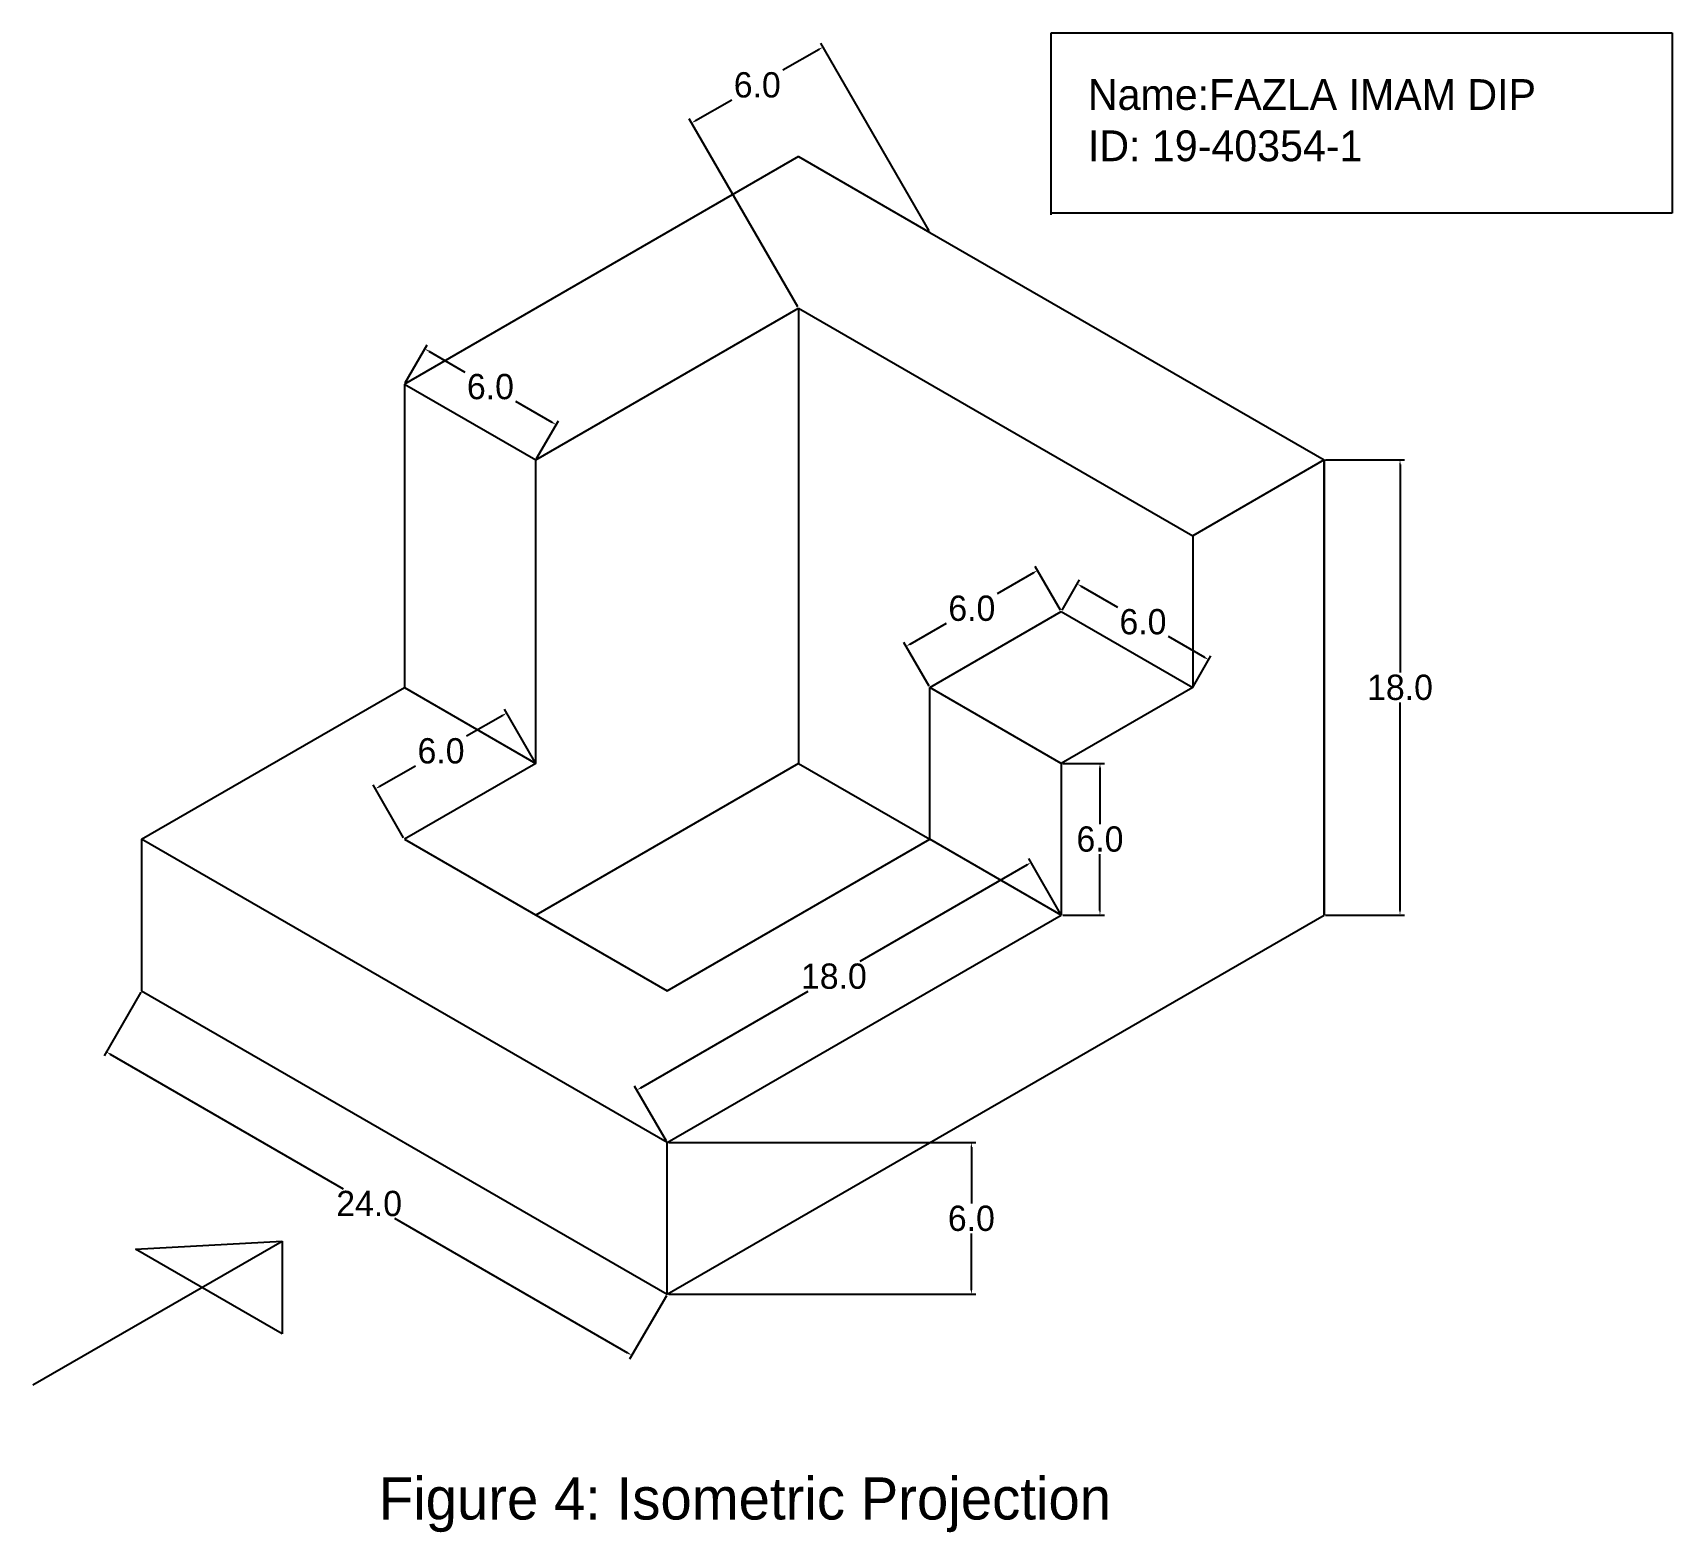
# Model space of a CAD drawing. Header units: inches. Extents: x 21.5 to 86.3, y -5.9 to 53.4.
import ezdxf

# ---------------------------------------------------------------- set-up
doc = ezdxf.new("R2010")
doc.units = ezdxf.units.IN
doc.header["$MEASUREMENT"] = 0
doc.dimstyles.get("Standard").update_dxf_attribs({"dimtxt": 1, "dimasz": 0.18, "dimexe": 0.18, "dimexo": 0.0625, "dimgap": 0.09, "dimtad": 0, "dimtih": 1, "dimtoh": 1, "dimdec": 1, "dimzin": 0, "dimdsep": 46, "dimtxsty": 'Standard', "dimcen": 0.09, "dimadec": 0, "dimazin": 0, "dimtfac": 1, "dimtdec": 1, "dimtofl": 0, "dimtmove": 0, "dimatfit": 3, "dimfxl": 1, "dimtolj": 1, "dimtzin": 0, "dimarcsym": 0})

# ---------------------------------------------------------------- blocks, each defined once
blk = doc.blocks.new('*D2')
at = {"color": 0, "lineweight": -2}
for p, q in [((36.178, 39.577), (37.042, 41.073)), ((37.108, 40.827), (38.544, 39.998)), ((41.992, 38.007), (40.557, 38.836)), ((41.374, 36.577), (42.238, 38.073))]:
    blk.add_line(p, q, dxfattribs=at)
at = {"color": 0}
for points in [[(37.123, 40.853), (37.093, 40.801), (36.952, 40.917)], [(42.007, 38.033), (41.977, 37.981), (42.148, 37.917)]]:
    blk.add_solid(points, dxfattribs=at)
at = {"layer": 'Defpoints', "color": 0}
for p in [(36.147, 39.523), (42.148, 37.917), (41.343, 36.523)]:
    blk.add_point(p, dxfattribs=at)
at = {"color": 0, "insert": (39.55, 39.417), "char_height": 1, "attachment_point": 5}
blk.add_mtext('\\A1;6.0', dxfattribs=at)
blk = doc.blocks.new('*D3')
at = {"color": 0, "lineweight": -2}
for p, q in [((52.545, 52.76), (51.11, 51.931)), ((56.9, 45.577), (52.611, 53.006)), ((47.661, 49.94), (49.096, 50.769)), ((51.704, 42.577), (47.415, 50.006))]:
    blk.add_line(p, q, dxfattribs=at)
at = {"color": 0}
for points in [[(52.53, 52.786), (52.56, 52.734), (52.701, 52.85)], [(47.646, 49.966), (47.676, 49.914), (47.505, 49.85)]]:
    blk.add_solid(points, dxfattribs=at)
at = {"layer": 'Defpoints', "color": 0}
for p in [(52.701, 52.85), (56.932, 45.523), (51.735, 42.523)]:
    blk.add_point(p, dxfattribs=at)
at = {"color": 0, "insert": (50.103, 51.35), "char_height": 1, "attachment_point": 5}
blk.add_mtext('\\A1;6.0', dxfattribs=at)
blk = doc.blocks.new('*D4')
at = {"color": 0, "lineweight": -2}
for p, q in [((72.583, 36.523), (75.704, 36.523)), ((75.524, 36.343), (75.524, 28.113)), ((75.524, 18.703), (75.524, 26.933)), ((72.583, 18.523), (75.704, 18.523))]:
    blk.add_line(p, q, dxfattribs=at)
at = {"color": 0}
for points in [[(75.494, 36.343), (75.554, 36.343), (75.524, 36.523)], [(75.494, 18.703), (75.554, 18.703), (75.524, 18.523)]]:
    blk.add_solid(points, dxfattribs=at)
at = {"layer": 'Defpoints', "color": 0}
for p in [(72.52, 36.523), (72.52, 18.523), (75.524, 18.523)]:
    blk.add_point(p, dxfattribs=at)
at = {"color": 0, "insert": (75.524, 27.523), "char_height": 1, "attachment_point": 5}
blk.add_mtext('\\A1;18.0', dxfattribs=at)
blk = doc.blocks.new('*D5')
at = {"color": 0, "lineweight": -2}
for p, q in [((62.19, 24.523), (63.837, 24.523)), ((63.657, 24.343), (63.657, 22.113)), ((63.657, 18.703), (63.657, 20.933)), ((62.19, 18.523), (63.837, 18.523))]:
    blk.add_line(p, q, dxfattribs=at)
at = {"color": 0}
for points in [[(63.627, 24.343), (63.687, 24.343), (63.657, 24.523)], [(63.627, 18.703), (63.687, 18.703), (63.657, 18.523)]]:
    blk.add_solid(points, dxfattribs=at)
at = {"layer": 'Defpoints', "color": 0}
for p in [(62.128, 24.523), (62.128, 18.523), (63.657, 18.523)]:
    blk.add_point(p, dxfattribs=at)
at = {"color": 0, "insert": (63.657, 21.523), "char_height": 1, "attachment_point": 5}
blk.add_mtext('\\A1;6.0', dxfattribs=at)
blk = doc.blocks.new('*D6')
at = {"color": 0, "lineweight": -2}
for p, q in [((62.159, 30.577), (62.85, 31.774)), ((62.916, 31.528), (64.351, 30.699)), ((67.8, 28.708), (66.365, 29.536)), ((67.355, 27.577), (68.046, 28.774))]:
    blk.add_line(p, q, dxfattribs=at)
at = {"color": 0}
for points in [[(62.931, 31.554), (62.901, 31.502), (62.76, 31.618)], [(67.815, 28.734), (67.785, 28.682), (67.956, 28.618)]]:
    blk.add_solid(points, dxfattribs=at)
at = {"layer": 'Defpoints', "color": 0}
for p in [(62.128, 30.523), (67.956, 28.618), (67.324, 27.523)]:
    blk.add_point(p, dxfattribs=at)
at = {"color": 0, "insert": (65.358, 30.118), "char_height": 1, "attachment_point": 5}
blk.add_mtext('\\A1;6.0', dxfattribs=at)
blk = doc.blocks.new('*D7')
at = {"color": 0, "lineweight": -2}
for p, q in [((61.032, 32.061), (59.596, 31.232)), ((62.097, 30.577), (61.098, 32.307)), ((56.147, 29.241), (57.583, 30.07)), ((56.9, 27.577), (55.901, 29.307))]:
    blk.add_line(p, q, dxfattribs=at)
at = {"color": 0}
for points in [[(61.017, 32.087), (61.047, 32.035), (61.188, 32.151)], [(56.132, 29.267), (56.162, 29.215), (55.991, 29.151)]]:
    blk.add_solid(points, dxfattribs=at)
at = {"layer": 'Defpoints', "color": 0}
for p in [(61.188, 32.151), (62.128, 30.523), (56.932, 27.523)]:
    blk.add_point(p, dxfattribs=at)
at = {"color": 0, "insert": (58.589, 30.651), "char_height": 1, "attachment_point": 5}
blk.add_mtext('\\A1;6.0', dxfattribs=at)
blk = doc.blocks.new('*D8')
at = {"color": 0, "lineweight": -2}
for p, q in [((62.097, 18.577), (60.839, 20.755)), ((60.773, 20.509), (54.156, 16.689)), ((45.496, 11.689), (52.113, 15.509)), ((46.508, 9.577), (45.25, 11.755))]:
    blk.add_line(p, q, dxfattribs=at)
at = {"color": 0}
for points in [[(60.758, 20.535), (60.788, 20.484), (60.929, 20.599)], [(45.481, 11.715), (45.511, 11.664), (45.34, 11.599)]]:
    blk.add_solid(points, dxfattribs=at)
at = {"layer": 'Defpoints', "color": 0}
for p in [(60.929, 20.599), (62.128, 18.523), (46.539, 9.523)]:
    blk.add_point(p, dxfattribs=at)
at = {"color": 0, "insert": (53.134, 16.099), "char_height": 1, "attachment_point": 5}
blk.add_mtext('\\A1;18.0', dxfattribs=at)
blk = doc.blocks.new('*D9')
at = {"color": 0, "lineweight": -2}
for p, q in [((41.312, 24.577), (40.105, 26.667)), ((40.039, 26.421), (38.604, 25.592)), ((35.155, 23.601), (36.59, 24.43)), ((36.116, 21.577), (34.909, 23.667))]:
    blk.add_line(p, q, dxfattribs=at)
at = {"color": 0}
for points in [[(40.024, 26.447), (40.054, 26.395), (40.195, 26.511)], [(35.14, 23.627), (35.17, 23.575), (34.999, 23.511)]]:
    blk.add_solid(points, dxfattribs=at)
at = {"layer": 'Defpoints', "color": 0}
for p in [(40.195, 26.511), (41.343, 24.523), (36.147, 21.523)]:
    blk.add_point(p, dxfattribs=at)
at = {"color": 0, "insert": (37.597, 25.011), "char_height": 1, "attachment_point": 5}
blk.add_mtext('\\A1;6.0', dxfattribs=at)
blk = doc.blocks.new('*D10')
at = {"color": 0, "lineweight": -2}
for p, q in [((25.723, 15.468), (24.271, 12.953)), ((24.517, 13.019), (33.731, 7.699)), ((44.99, 1.199), (35.775, 6.519)), ((46.508, 3.468), (45.056, 0.953))]:
    blk.add_line(p, q, dxfattribs=at)
at = {"color": 0}
for points in [[(24.532, 13.045), (24.502, 12.993), (24.361, 13.109)], [(45.005, 1.225), (44.975, 1.173), (45.146, 1.109)]]:
    blk.add_solid(points, dxfattribs=at)
at = {"layer": 'Defpoints', "color": 0}
for p in [(25.755, 15.523), (46.539, 3.523), (45.146, 1.109)]:
    blk.add_point(p, dxfattribs=at)
at = {"color": 0, "insert": (34.753, 7.109), "char_height": 1, "attachment_point": 5}
blk.add_mtext('\\A1;24.0', dxfattribs=at)
blk = doc.blocks.new('*D11')
at = {"color": 0, "lineweight": -2}
for p, q in [((46.602, 9.523), (58.751, 9.523)), ((58.571, 9.343), (58.571, 7.113)), ((58.571, 3.703), (58.571, 5.933)), ((46.602, 3.523), (58.751, 3.523))]:
    blk.add_line(p, q, dxfattribs=at)
at = {"color": 0}
for points in [[(58.541, 9.343), (58.601, 9.343), (58.571, 9.523)], [(58.541, 3.703), (58.601, 3.703), (58.571, 3.523)]]:
    blk.add_solid(points, dxfattribs=at)
at = {"layer": 'Defpoints', "color": 0}
for p in [(46.539, 9.523), (46.539, 3.523), (58.571, 3.523)]:
    blk.add_point(p, dxfattribs=at)
at = {"color": 0, "insert": (58.571, 6.523), "char_height": 1, "attachment_point": 5}
blk.add_mtext('\\A1;6.0', dxfattribs=at)

msp = doc.modelspace()

# ---------------------------------------------------------------- linework, layer by layer
for p, q in [((61.723, 46.212), (61.723, 53.415)), ((61.723, 53.415), (86.289, 53.415)), ((86.289, 53.415), (86.289, 46.286)), ((51.735, 48.523), (36.147, 39.523)), ((51.735, 48.523), (56.932, 45.523)), ((86.289, 46.286), (61.723, 46.286)), ((56.932, 45.523), (72.52, 36.523)), ((41.343, 36.523), (51.735, 42.523)), ((51.735, 42.523), (67.324, 33.523)), ((51.735, 42.523), (51.735, 24.523)), ((36.147, 39.523), (41.343, 36.523)), ((36.147, 39.523), (36.147, 27.523)), ((41.343, 24.523), (41.343, 36.523)), ((72.52, 36.523), (67.324, 33.523)), ((72.52, 18.523), (72.52, 36.523)), ((72.52, 36.523), (72.52, 18.523)), ((72.52, 18.523), (72.52, 36.523)), ((67.324, 33.523), (67.324, 27.523)), ((67.324, 33.523), (67.324, 33.523)), ((56.932, 27.523), (62.128, 30.523)), ((62.128, 30.523), (67.324, 27.523)), ((25.755, 21.523), (36.147, 27.523)), ((36.147, 27.523), (41.343, 24.523)), ((56.932, 21.523), (56.932, 27.523)), ((62.128, 24.523), (56.932, 27.523)), ((67.324, 27.523), (62.128, 24.523)), ((41.343, 24.523), (36.147, 21.523)), ((51.735, 24.523), (41.343, 18.523)), ((51.735, 24.523), (56.932, 21.523)), ((62.128, 24.523), (62.128, 18.523)), ((46.539, 9.523), (25.755, 21.523)), ((25.755, 21.523), (25.755, 15.523)), ((36.147, 21.523), (46.539, 15.523)), ((46.539, 15.523), (56.932, 21.523)), ((62.128, 18.523), (56.932, 21.523)), ((46.539, 9.523), (62.128, 18.523)), ((46.539, 3.523), (72.52, 18.523)), ((25.755, 15.523), (46.539, 3.523)), ((25.755, 15.523), (25.755, 15.523)), ((46.539, 3.523), (46.539, 9.523)), ((21.45, -0.062), (31.307, 5.629)), ((25.514, 5.306), (31.307, 5.629)), ((31.307, 1.961), (25.514, 5.306)), ((31.307, 5.629), (31.307, 1.961))]:
    msp.add_line(p, q)

# ---------------------------------------------------------------- texts
for s, height, p in [('Name:FAZLA IMAM DIP', 1.21696, (63.18, 50.365)), ('ID: 19-40354-1', 1.21696, (63.18, 48.337)), ('Figure 4: Isometric Projection', 1.66547, (35.133, -5.383))]:
    msp.add_text(s, height=height).set_placement(p)

# ---------------------------------------------------------------- dimensions: what is measured, and where the dimension line sits
for p1, p2, distance, picture, middle in [((51.735, 42.523), (56.932, 45.523), 8.461, '*D3', (50.103, 51.35)), ((36.147, 39.523), (41.343, 36.523), 1.61, '*D2', (39.55, 39.417)), ((72.52, 36.523), (72.52, 18.523), 3.004, '*D4', (75.524, 27.523)), ((56.932, 27.523), (62.128, 30.523), 1.88, '*D7', (58.589, 30.651)), ((62.128, 30.523), (67.324, 27.523), 1.264, '*D6', (65.358, 30.118)), ((36.147, 21.523), (41.343, 24.523), 2.296, '*D9', (37.597, 25.011)), ((62.128, 24.523), (62.128, 18.523), 1.529, '*D5', (63.657, 21.523)), ((46.539, 9.523), (62.128, 18.523), 2.398, '*D8', (53.134, 16.099)), ((25.755, 15.523), (46.539, 3.523), -2.787, '*D10', (34.753, 7.109)), ((46.539, 9.523), (46.539, 3.523), 12.031, '*D11', (58.571, 6.523))]:
    dim = msp.add_aligned_dim(p1=p1, p2=p2, distance=distance, dimstyle='Standard')
    dim.commit()
    dim.dimension.update_dxf_attribs({"geometry": picture, "text_midpoint": middle})

doc.saveas('drawing.dxf')
